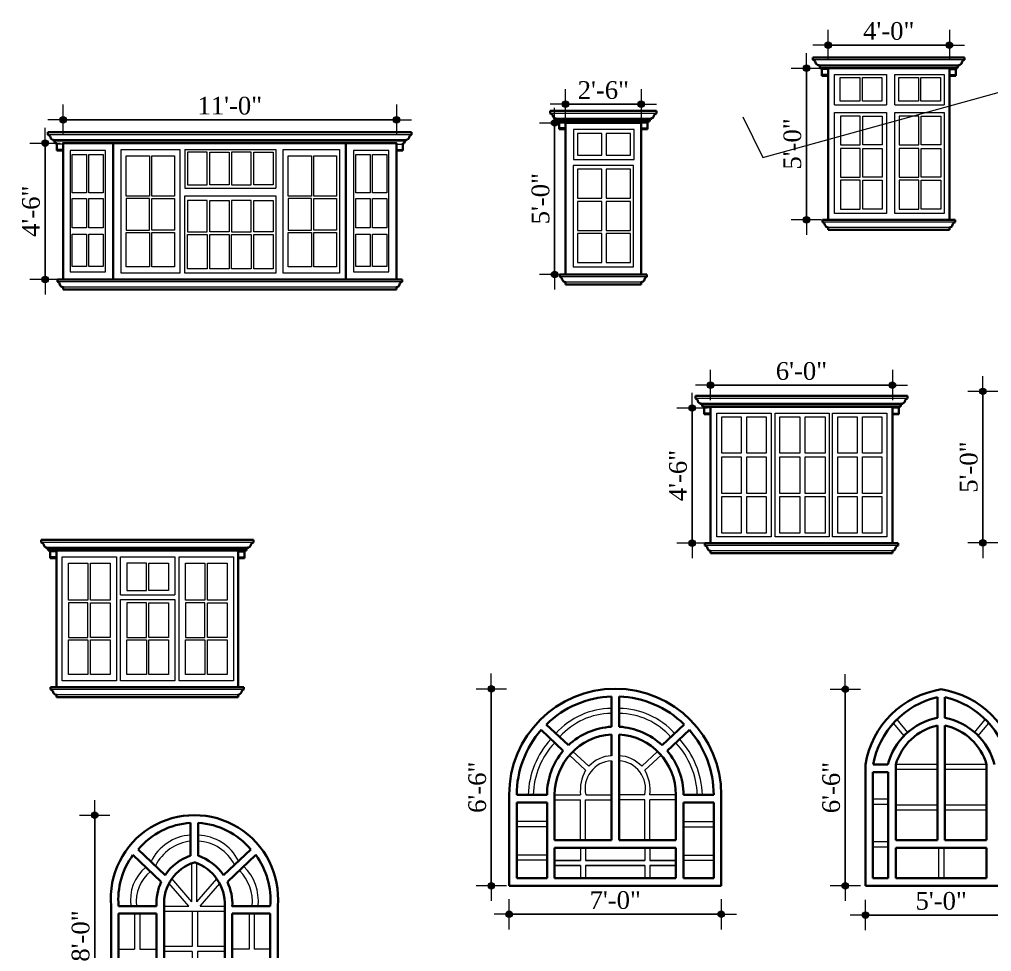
# Model space of a CAD drawing. Header units: inches. Extents: x 244 to 65245, y -2247 to 11745.
# Drawn here: x 62041.1 to 62426, y 9492.7 to 9861.7 of the extents above; entities that cross this region are included whole.
import ezdxf

# ---------------------------------------------------------------- set-up
doc = ezdxf.new("R2010")
doc.units = ezdxf.units.IN
doc.header["$MEASUREMENT"] = 0
for name, color, linetype, lineweight in [('CORNICE', 150, 'Continuous', 9), ('DIMENSION', 115, 'Continuous', 15), ('ELEVATION', 30, 'Continuous', 35), ('HACTH', 8, 'Continuous', 13), ('Location', 8, 'Continuous', 13), ('WINDOW ELEVATION', 5, 'Continuous', 18), ('WINDOW FRAME', 3, 'Continuous', 15)]:
    doc.layers.add(name, color=color, linetype=linetype, lineweight=lineweight)
doc.styles.add('7 INCH', font='times.ttf', dxfattribs={"height": 7})
doc.dimstyles.new('7 INCH', dxfattribs={"dimscale": 0, "dimtxt": 7, "dimasz": 1, "dimexe": 2, "dimexo": 9, "dimgap": 2, "dimtad": 1, "dimdec": 0, "dimzin": 3, "dimdsep": 46, "dimlunit": 4, "dimtxsty": '7 INCH', "dimblk": 'DIM', "dimcen": 3, "dimdle": 3, "dimse1": 1, "dimse2": 1, "dimclrd": 256, "dimclre": 256, "dimclrt": 7, "dimadec": 1, "dimazin": 2, "dimtfac": 1, "dimtdec": 0, "dimtix": 1, "dimtofl": 0, "dimtmove": 2, "dimatfit": 3, "dimldrblk": 'DIM', "dimfxl": 2, "dimfrac": 2, "dimtolj": 2, "dimtzin": 0, "dimarcsym": 0})

# ---------------------------------------------------------------- blocks, each defined once
blk = doc.blocks.new('DIM')
at = {"layer": 'DIMENSION'}
h = blk.add_hatch(color=256, dxfattribs=at)
h.paths.add_polyline_path([(0, 1.28), (0, 0), (1.28, 0, 0.414214)])
h.paths.add_polyline_path([(1.28, 0), (0, 0), (0, -1.28, 0.414214)])
h.paths.add_polyline_path([(0, 0), (-1.28, 0, 0.414214), (0, -1.28)])
h.paths.add_polyline_path([(0, 1.28, 0.414214), (-1.28, 0), (0, 0)])
for p, q in [((0, 6), (0, -6)), ((-6, 0), (6, 0))]:
    blk.add_line(p, q, dxfattribs=at)
blk.add_circle((0, 0), 1.28, dxfattribs=at)
blk = doc.blocks.new('*D254')
at = {"layer": 'Defpoints', "color": 0, "lineweight": -2, "ltscale": 2, "transparency": 16777216}
for p in [(62435.88, 9714.45), (62422.55, 9654.45), (62436.35, 9654.45)]:
    blk.add_point(p, dxfattribs=at)
at = {"layer": 'DIMENSION', "lineweight": -2, "ltscale": 2, "transparency": 16777216}
blk.add_line((62422.55, 9713.45), (62422.55, 9655.45), dxfattribs=at)
for p, rotation in [((62422.55, 9714.45), 90), ((62422.55, 9654.45), 270)]:
    blk.add_blockref('DIM', p, dxfattribs=dict(at, rotation=rotation))
at = {"layer": 'DIMENSION', "color": 7, "ltscale": 2, "transparency": 16777216, "insert": (62416.99, 9684.45), "char_height": 7, "attachment_point": 5, "rotation": 90, "style": '7 INCH'}
blk.add_mtext('\\A2;5\'-0"', dxfattribs=at)
blk = doc.blocks.new('*D160')
at = {"layer": 'Defpoints', "color": 0, "lineweight": -2, "ltscale": 2, "transparency": 16777216}
for p in [(62386.73, 9716.89), (62314.73, 9707.85), (62386.73, 9708.35)]:
    blk.add_point(p, dxfattribs=at)
at = {"layer": 'DIMENSION', "lineweight": -2, "ltscale": 2, "transparency": 16777216}
blk.add_line((62315.73, 9716.89), (62385.73, 9716.89), dxfattribs=at)
at = {"layer": 'DIMENSION', "lineweight": -2, "ltscale": 2, "transparency": 16777216, "rotation": 180}
blk.add_blockref('DIM', (62314.73, 9716.89), dxfattribs=at)
at = {"layer": 'DIMENSION', "lineweight": -2, "ltscale": 2, "transparency": 16777216}
blk.add_blockref('DIM', (62386.73, 9716.89), dxfattribs=at)
at = {"layer": 'DIMENSION', "color": 7, "ltscale": 2, "transparency": 16777216, "insert": (62350.73, 9722.45), "char_height": 7, "attachment_point": 5, "style": '7 INCH'}
blk.add_mtext('\\A2;6\'-0"', dxfattribs=at)
blk = doc.blocks.new('*D161')
at = {"layer": 'Defpoints', "color": 0, "lineweight": -2, "ltscale": 2, "transparency": 16777216}
for p in [(62314.73, 9707.85), (62307.43, 9654.35), (62314.73, 9654.35)]:
    blk.add_point(p, dxfattribs=at)
at = {"layer": 'DIMENSION', "lineweight": -2, "ltscale": 2, "transparency": 16777216}
blk.add_line((62307.43, 9706.85), (62307.43, 9655.35), dxfattribs=at)
for p, rotation in [((62307.43, 9707.85), 90), ((62307.43, 9654.35), 270)]:
    blk.add_blockref('DIM', p, dxfattribs=dict(at, rotation=rotation))
at = {"layer": 'DIMENSION', "color": 7, "ltscale": 2, "transparency": 16777216, "insert": (62301.87, 9681.1), "char_height": 7, "attachment_point": 5, "rotation": 90, "style": '7 INCH'}
blk.add_mtext('\\A2;4\'-6"', dxfattribs=at)
blk = doc.blocks.new('*D164')
at = {"layer": 'Defpoints', "color": 0, "lineweight": -2, "ltscale": 2, "transparency": 16777216}
for p in [(62257.28, 9820.71), (62252.99, 9760.71), (62257.28, 9760.71)]:
    blk.add_point(p, dxfattribs=at)
at = {"layer": 'DIMENSION', "lineweight": -2, "ltscale": 2, "transparency": 16777216}
blk.add_line((62252.99, 9819.71), (62252.99, 9761.71), dxfattribs=at)
for p, rotation in [((62252.99, 9820.71), 90), ((62252.99, 9760.71), 270)]:
    blk.add_blockref('DIM', p, dxfattribs=dict(at, rotation=rotation))
at = {"layer": 'DIMENSION', "color": 7, "ltscale": 2, "transparency": 16777216, "insert": (62247.43, 9790.71), "char_height": 7, "attachment_point": 5, "rotation": 90, "style": '7 INCH'}
blk.add_mtext('\\A2;5\'-0"', dxfattribs=at)
blk = doc.blocks.new('*D165')
at = {"layer": 'Defpoints', "color": 0, "lineweight": -2, "ltscale": 2, "transparency": 16777216}
for p in [(62287.28, 9828.11), (62257.28, 9820.71), (62287.28, 9820.71)]:
    blk.add_point(p, dxfattribs=at)
at = {"layer": 'DIMENSION', "lineweight": -2, "ltscale": 2, "transparency": 16777216}
blk.add_line((62258.28, 9828.11), (62286.28, 9828.11), dxfattribs=at)
at = {"layer": 'DIMENSION', "lineweight": -2, "ltscale": 2, "transparency": 16777216, "rotation": 180}
blk.add_blockref('DIM', (62257.28, 9828.11), dxfattribs=at)
at = {"layer": 'DIMENSION', "lineweight": -2, "ltscale": 2, "transparency": 16777216}
blk.add_blockref('DIM', (62287.28, 9828.11), dxfattribs=at)
at = {"layer": 'DIMENSION', "color": 7, "ltscale": 2, "transparency": 16777216, "insert": (62272.28, 9833.67), "char_height": 7, "attachment_point": 5, "style": '7 INCH'}
blk.add_mtext('\\A2;2\'-6"', dxfattribs=at)
blk = doc.blocks.new('*D166')
at = {"layer": 'Defpoints', "color": 0, "lineweight": -2, "ltscale": 2, "transparency": 16777216}
for p in [(62409.3, 9851.51), (62361.3, 9842.37), (62409.3, 9842.37)]:
    blk.add_point(p, dxfattribs=at)
at = {"layer": 'DIMENSION', "lineweight": -2, "ltscale": 2, "transparency": 16777216}
blk.add_line((62362.3, 9851.51), (62408.3, 9851.51), dxfattribs=at)
at = {"layer": 'DIMENSION', "lineweight": -2, "ltscale": 2, "transparency": 16777216, "rotation": 180}
blk.add_blockref('DIM', (62361.3, 9851.51), dxfattribs=at)
at = {"layer": 'DIMENSION', "lineweight": -2, "ltscale": 2, "transparency": 16777216}
blk.add_blockref('DIM', (62409.3, 9851.51), dxfattribs=at)
at = {"layer": 'DIMENSION', "color": 7, "ltscale": 2, "transparency": 16777216, "insert": (62385.3, 9857.07), "char_height": 7, "attachment_point": 5, "style": '7 INCH'}
blk.add_mtext('\\A2;4\'-0"', dxfattribs=at)
blk = doc.blocks.new('*D167')
at = {"layer": 'Defpoints', "color": 0, "lineweight": -2, "ltscale": 2, "transparency": 16777216}
for p in [(62361.3, 9842.37), (62352.71, 9782.37), (62361.3, 9782.37)]:
    blk.add_point(p, dxfattribs=at)
at = {"layer": 'DIMENSION', "lineweight": -2, "ltscale": 2, "transparency": 16777216}
blk.add_line((62352.71, 9841.37), (62352.71, 9783.37), dxfattribs=at)
for p, rotation in [((62352.71, 9842.37), 90), ((62352.71, 9782.37), 270)]:
    blk.add_blockref('DIM', p, dxfattribs=dict(at, rotation=rotation))
at = {"layer": 'DIMENSION', "color": 7, "ltscale": 2, "transparency": 16777216, "insert": (62347.15, 9812.37), "char_height": 7, "attachment_point": 5, "rotation": 90, "style": '7 INCH'}
blk.add_mtext('\\A2;5\'-0"', dxfattribs=at)
blk = doc.blocks.new('*D234')
at = {"layer": 'Defpoints', "color": 0, "lineweight": -2, "ltscale": 2, "transparency": 16777216}
for p in [(62276.99, 9596.7), (62227.92, 9518.7), (62276.99, 9518.7)]:
    blk.add_point(p, dxfattribs=at)
at = {"layer": 'DIMENSION', "lineweight": -2, "ltscale": 2, "transparency": 16777216}
blk.add_line((62227.92, 9595.7), (62227.92, 9519.7), dxfattribs=at)
for p, rotation in [((62227.92, 9596.7), 90), ((62227.92, 9518.7), 270)]:
    blk.add_blockref('DIM', p, dxfattribs=dict(at, rotation=rotation))
at = {"layer": 'DIMENSION', "color": 7, "ltscale": 2, "transparency": 16777216, "insert": (62222.36, 9557.7), "char_height": 7, "attachment_point": 5, "rotation": 90, "style": '7 INCH'}
blk.add_mtext('\\A2;6\'-6"', dxfattribs=at)
blk = doc.blocks.new('*D235')
at = {"layer": 'Defpoints', "color": 0, "lineweight": -2, "ltscale": 2, "transparency": 16777216}
for p in [(62234.99, 9518.7), (62318.99, 9518.7), (62318.99, 9507.43)]:
    blk.add_point(p, dxfattribs=at)
at = {"layer": 'DIMENSION', "lineweight": -2, "ltscale": 2, "transparency": 16777216}
blk.add_line((62235.99, 9507.43), (62317.99, 9507.43), dxfattribs=at)
at = {"layer": 'DIMENSION', "lineweight": -2, "ltscale": 2, "transparency": 16777216, "rotation": 180}
blk.add_blockref('DIM', (62234.99, 9507.43), dxfattribs=at)
at = {"layer": 'DIMENSION', "lineweight": -2, "ltscale": 2, "transparency": 16777216}
blk.add_blockref('DIM', (62318.99, 9507.43), dxfattribs=at)
at = {"layer": 'DIMENSION', "color": 7, "ltscale": 2, "transparency": 16777216, "insert": (62276.99, 9513), "char_height": 7, "attachment_point": 5, "style": '7 INCH'}
blk.add_mtext('\\A2;7\'-0"', dxfattribs=at)
blk = doc.blocks.new('*D236')
at = {"layer": 'Defpoints', "color": 0, "lineweight": -2, "ltscale": 2, "transparency": 16777216}
for p in [(62376.06, 9518.7), (62436.06, 9518.7), (62436.06, 9507.12)]:
    blk.add_point(p, dxfattribs=at)
at = {"layer": 'DIMENSION', "lineweight": -2, "ltscale": 2, "transparency": 16777216}
blk.add_line((62377.06, 9507.12), (62435.06, 9507.12), dxfattribs=at)
at = {"layer": 'DIMENSION', "lineweight": -2, "ltscale": 2, "transparency": 16777216, "rotation": 180}
blk.add_blockref('DIM', (62376.06, 9507.12), dxfattribs=at)
at = {"layer": 'DIMENSION', "lineweight": -2, "ltscale": 2, "transparency": 16777216}
blk.add_blockref('DIM', (62436.06, 9507.12), dxfattribs=at)
at = {"layer": 'DIMENSION', "color": 7, "ltscale": 2, "transparency": 16777216, "insert": (62406.06, 9512.68), "char_height": 7, "attachment_point": 5, "style": '7 INCH'}
blk.add_mtext('\\A2;5\'-0"', dxfattribs=at)
blk = doc.blocks.new('*D237')
at = {"layer": 'Defpoints', "color": 0, "lineweight": -2, "ltscale": 2, "transparency": 16777216}
for p in [(62368.09, 9596.49), (62406.06, 9596.49), (62376.06, 9518.7)]:
    blk.add_point(p, dxfattribs=at)
at = {"layer": 'DIMENSION', "lineweight": -2, "ltscale": 2, "transparency": 16777216}
blk.add_line((62368.09, 9519.7), (62368.09, 9595.49), dxfattribs=at)
for p, rotation in [((62368.09, 9596.49), 90), ((62368.09, 9518.7), 270)]:
    blk.add_blockref('DIM', p, dxfattribs=dict(at, rotation=rotation))
at = {"layer": 'DIMENSION', "color": 7, "ltscale": 2, "transparency": 16777216, "insert": (62362.52, 9557.59), "char_height": 7, "attachment_point": 5, "rotation": 90, "style": '7 INCH'}
blk.add_mtext('\\A2;6\'-6"', dxfattribs=at)
blk = doc.blocks.new('*D149')
at = {"layer": 'Defpoints', "color": 0, "lineweight": -2, "ltscale": 2, "transparency": 16777216}
for p in [(62058.35, 9812.73), (62051.22, 9758.73), (62058.35, 9758.73)]:
    blk.add_point(p, dxfattribs=at)
at = {"layer": 'DIMENSION', "lineweight": -2, "ltscale": 2, "transparency": 16777216}
blk.add_line((62051.22, 9811.73), (62051.22, 9759.73), dxfattribs=at)
for p, rotation in [((62051.22, 9812.73), 90), ((62051.22, 9758.73), 270)]:
    blk.add_blockref('DIM', p, dxfattribs=dict(at, rotation=rotation))
at = {"layer": 'DIMENSION', "color": 7, "ltscale": 2, "transparency": 16777216, "insert": (62045.65, 9785.73), "char_height": 7, "attachment_point": 5, "rotation": 90, "style": '7 INCH'}
blk.add_mtext('\\A2;4\'-6"', dxfattribs=at)
blk = doc.blocks.new('*D150')
at = {"layer": 'Defpoints', "color": 0, "lineweight": -2, "ltscale": 2, "transparency": 16777216}
for p in [(62190.35, 9821.94), (62058.35, 9812.73), (62190.35, 9812.73)]:
    blk.add_point(p, dxfattribs=at)
at = {"layer": 'DIMENSION', "lineweight": -2, "ltscale": 2, "transparency": 16777216}
blk.add_line((62059.35, 9821.94), (62189.35, 9821.94), dxfattribs=at)
at = {"layer": 'DIMENSION', "lineweight": -2, "ltscale": 2, "transparency": 16777216, "rotation": 180}
blk.add_blockref('DIM', (62058.35, 9821.94), dxfattribs=at)
at = {"layer": 'DIMENSION', "lineweight": -2, "ltscale": 2, "transparency": 16777216}
blk.add_blockref('DIM', (62190.35, 9821.94), dxfattribs=at)
at = {"layer": 'DIMENSION', "color": 7, "ltscale": 2, "transparency": 16777216, "insert": (62124.35, 9827.5), "char_height": 7, "attachment_point": 5, "style": '7 INCH'}
blk.add_mtext('\\A2;11\'-0"', dxfattribs=at)
blk = doc.blocks.new('*D174')
at = {"layer": 'Defpoints', "color": 0, "lineweight": -2, "ltscale": 2, "transparency": 16777216}
for p in [(62109.69, 9546.66), (62070.86, 9450.99), (62109.69, 9450.99)]:
    blk.add_point(p, dxfattribs=at)
at = {"layer": 'DIMENSION', "lineweight": -2, "ltscale": 2, "transparency": 16777216}
blk.add_line((62070.86, 9545.66), (62070.86, 9451.99), dxfattribs=at)
for p, rotation in [((62070.86, 9546.66), 90), ((62070.86, 9450.99), 270)]:
    blk.add_blockref('DIM', p, dxfattribs=dict(at, rotation=rotation))
at = {"layer": 'DIMENSION', "color": 7, "ltscale": 2, "transparency": 16777216, "insert": (62065.3, 9498.82), "char_height": 7, "attachment_point": 5, "rotation": 90, "style": '7 INCH'}
blk.add_mtext('\\A2;8\'-0"', dxfattribs=at)

msp = doc.modelspace()

# ---------------------------------------------------------------- linework, layer by layer
at = {"layer": 'CORNICE'}
for p, q in [((62415.3, 9845.64), (62355.3, 9845.64)), ((62413.04, 9843.61), (62357.56, 9843.61)), ((62412.54, 9843.12), (62358.06, 9843.12)), ((62361.3, 9841.87), (62358.8, 9841.87)), ((62361.3, 9839.87), (62358.8, 9839.87)), ((62409.3, 9841.87), (62411.8, 9841.87)), ((62409.3, 9839.87), (62411.8, 9839.87)), ((62293.28, 9824.48), (62251.28, 9824.48)), ((62291.02, 9822.45), (62253.53, 9822.45)), ((62291.02, 9821.96), (62254.03, 9821.96)), ((62257.28, 9820.71), (62254.78, 9820.71)), ((62287.28, 9820.71), (62289.78, 9820.71)), ((62257.28, 9818.71), (62254.78, 9818.71)), ((62287.28, 9818.71), (62289.78, 9818.71)), ((62196.35, 9816), (62052.35, 9816)), ((62194.09, 9813.98), (62054.61, 9813.98)), ((62193.59, 9813.48), (62055.11, 9813.48)), ((62058.35, 9812.23), (62055.85, 9812.23)), ((62058.35, 9810.23), (62055.85, 9810.23)), ((62190.35, 9812.23), (62192.85, 9812.23)), ((62190.35, 9810.23), (62192.85, 9810.23)), ((62411.56, 9781.37), (62359.04, 9781.37)), ((62409.3, 9779.34), (62361.3, 9779.34)), ((62289.53, 9759.71), (62255.02, 9759.71)), ((62192.61, 9757.73), (62056.09, 9757.73)), ((62190.35, 9755.71), (62058.35, 9755.71)), ((62287.28, 9757.68), (62257.28, 9757.68)), ((62392.73, 9711.62), (62308.73, 9711.62)), ((62390.47, 9709.59), (62310.99, 9709.59)), ((62389.97, 9709.1), (62311.49, 9709.1)), ((62314.73, 9707.85), (62312.23, 9707.85)), ((62314.73, 9705.85), (62312.23, 9705.85)), ((62386.73, 9707.85), (62389.23, 9707.85)), ((62386.73, 9705.85), (62389.23, 9705.85)), ((62388.99, 9653.35), (62312.47, 9653.35)), ((62386.73, 9651.32), (62314.73, 9651.32))]:
    msp.add_line(p, q, dxfattribs=at)
at = {"layer": 'DIMENSION', "ltscale": 2}
for p, q in [((62335.49, 9807.06), (62440.49, 9836.06)), ((62327.49, 9823.06), (62335.49, 9807.06))]:
    msp.add_line(p, q, dxfattribs=at)
at = {"layer": 'DIMENSION'}
for p, q in [((62104.58, 9810.23), (62104.58, 9761.23)), ((62106.62, 9810.23), (62106.62, 9794.87)), ((62142.62, 9810.23), (62142.62, 9794.87)), ((62106.62, 9794.87), (62142.62, 9794.87)), ((62106.62, 9791.87), (62142.62, 9791.87)), ((62142.62, 9791.87), (62142.62, 9761.23)), ((62081.06, 9633.89), (62102.56, 9633.89)), ((62081.06, 9632.04), (62102.56, 9632.04))]:
    msp.add_line(p, q, dxfattribs=at)
at = {"layer": 'DIMENSION', "ltscale": 2}
for points in [[(62260.48, 9818.12), (62260.48, 9806.23), (62284.48, 9806.23), (62284.48, 9818.12), (62260.48, 9818.12), (62260.48, 9818.07)], [(62260.28, 9803.81), (62260.28, 9763.71), (62284.28, 9763.71), (62284.28, 9803.81), (62260.28, 9803.81), (62260.28, 9803.76)]]:
    msp.add_lwpolyline(points, dxfattribs=at)
for points in [[(62061.14, 9761.73), (62075.14, 9761.73), (62075.14, 9809.73), (62061.14, 9809.73), (62061.14, 9761.73)], [(62173.35, 9761.73), (62187.35, 9761.73), (62187.35, 9809.73), (62173.35, 9809.73)]]:
    msp.add_lwpolyline(points, close=True, dxfattribs=at)
at = {"layer": 'ELEVATION', "linetype": 'Continuous'}
for p, q in [((62415.3, 9846.64), (62355.3, 9846.64)), ((62355.3, 9845.64), (62355.3, 9846.64)), ((62355.3, 9845.64), (62355.3, 9846.64)), ((62357.56, 9843.61), (62357.56, 9843.12)), ((62358.06, 9843.12), (62357.56, 9843.12)), ((62358.06, 9843.12), (62358.06, 9842.37)), ((62412.54, 9843.12), (62413.04, 9843.12)), ((62412.54, 9843.12), (62412.54, 9842.37)), ((62413.04, 9843.61), (62413.04, 9843.12)), ((62415.3, 9845.64), (62415.3, 9846.64)), ((62415.3, 9845.64), (62415.3, 9846.64)), ((62358.8, 9842.37), (62358.06, 9842.37)), ((62358.8, 9842.37), (62358.8, 9839.37)), ((62358.8, 9842.37), (62411.8, 9842.37)), ((62361.3, 9839.37), (62358.8, 9839.37)), ((62361.3, 9842.37), (62409.3, 9842.37)), ((62409.3, 9839.37), (62411.8, 9839.37)), ((62411.8, 9842.37), (62412.54, 9842.37)), ((62411.8, 9842.37), (62411.8, 9839.37)), ((62293.28, 9825.48), (62251.28, 9825.48)), ((62251.28, 9824.48), (62251.28, 9825.48)), ((62251.28, 9824.48), (62251.28, 9825.48)), ((62293.28, 9824.48), (62293.28, 9825.48)), ((62293.28, 9824.48), (62293.28, 9825.48)), ((62253.53, 9822.45), (62253.53, 9821.96)), ((62254.03, 9821.96), (62253.53, 9821.96)), ((62254.03, 9821.96), (62254.03, 9821.21)), ((62254.78, 9821.21), (62254.03, 9821.21)), ((62254.78, 9821.21), (62290.52, 9821.21)), ((62254.78, 9821.21), (62254.78, 9818.21)), ((62289.78, 9821.21), (62289.78, 9818.21)), ((62289.78, 9821.21), (62290.52, 9821.21)), ((62290.52, 9821.96), (62290.52, 9821.21)), ((62290.52, 9821.96), (62291.02, 9821.96)), ((62291.02, 9822.45), (62291.02, 9821.96)), ((62196.35, 9817), (62052.35, 9817)), ((62052.35, 9816), (62052.35, 9817)), ((62052.35, 9816), (62052.35, 9817)), ((62196.35, 9816), (62196.35, 9817)), ((62196.35, 9816), (62196.35, 9817)), ((62257.28, 9818.21), (62254.78, 9818.21)), ((62287.28, 9818.21), (62289.78, 9818.21)), ((62054.61, 9813.98), (62054.61, 9813.48)), ((62055.11, 9813.48), (62054.61, 9813.48)), ((62055.11, 9813.48), (62055.11, 9812.73)), ((62055.85, 9812.73), (62055.11, 9812.73)), ((62055.85, 9812.73), (62055.85, 9809.73)), ((62075.85, 9812.73), (62172.85, 9812.73)), ((62192.85, 9812.73), (62193.59, 9812.73)), ((62192.85, 9812.73), (62192.85, 9809.73)), ((62193.59, 9813.48), (62194.09, 9813.48)), ((62193.59, 9813.48), (62193.59, 9812.73)), ((62194.09, 9813.98), (62194.09, 9813.48)), ((62058.35, 9809.73), (62055.85, 9809.73)), ((62190.35, 9809.73), (62192.85, 9809.73)), ((62359.04, 9781.37), (62359.04, 9782.37)), ((62411.56, 9782.37), (62359.04, 9782.37)), ((62409.3, 9782.37), (62361.3, 9782.37)), ((62411.56, 9781.37), (62411.56, 9782.37)), ((62361.3, 9779.34), (62361.3, 9778.37)), ((62409.3, 9778.37), (62361.3, 9778.37)), ((62409.3, 9779.34), (62409.3, 9778.37)), ((62056.09, 9757.73), (62056.09, 9758.73)), ((62172.61, 9758.73), (62078.14, 9758.73)), ((62192.61, 9757.73), (62192.61, 9758.73)), ((62255, 9759.71), (62255, 9760.71)), ((62289.53, 9760.71), (62257.28, 9760.71)), ((62289.55, 9759.71), (62289.55, 9760.71)), ((62058.35, 9755.71), (62058.35, 9754.73)), ((62190.35, 9754.73), (62058.35, 9754.73)), ((62190.35, 9755.71), (62190.35, 9754.73)), ((62257.28, 9757.68), (62257.28, 9756.71)), ((62287.28, 9756.71), (62257.28, 9756.71)), ((62287.28, 9757.68), (62287.28, 9756.71)), ((62392.73, 9712.62), (62308.73, 9712.62)), ((62308.73, 9711.62), (62308.73, 9712.62)), ((62308.73, 9711.62), (62308.73, 9712.62)), ((62392.73, 9711.62), (62392.73, 9712.62)), ((62392.73, 9711.62), (62392.73, 9712.62)), ((62310.99, 9709.59), (62310.99, 9709.1)), ((62311.49, 9709.1), (62310.99, 9709.1)), ((62311.49, 9709.1), (62311.49, 9708.35)), ((62389.97, 9709.1), (62390.47, 9709.1)), ((62389.97, 9709.1), (62389.97, 9708.35)), ((62390.47, 9709.59), (62390.47, 9709.1)), ((62312.23, 9708.35), (62311.49, 9708.35)), ((62312.23, 9708.35), (62312.23, 9705.35)), ((62312.23, 9708.35), (62389.23, 9708.35)), ((62314.73, 9705.35), (62312.23, 9705.35)), ((62386.73, 9705.35), (62389.23, 9705.35)), ((62389.23, 9708.35), (62389.97, 9708.35)), ((62389.23, 9708.35), (62389.23, 9705.35)), ((62133.68, 9655.64), (62049.68, 9655.64)), ((62049.68, 9654.64), (62049.68, 9655.64)), ((62049.68, 9654.64), (62049.68, 9655.64)), ((62133.68, 9654.64), (62133.68, 9655.64)), ((62133.68, 9654.64), (62133.68, 9655.64)), ((62051.94, 9652.61), (62051.94, 9652.12)), ((62052.44, 9652.12), (62051.94, 9652.12)), ((62052.44, 9652.12), (62052.44, 9651.37)), ((62053.18, 9651.37), (62052.44, 9651.37)), ((62053.18, 9651.37), (62053.18, 9648.37)), ((62053.18, 9651.37), (62130.18, 9651.37)), ((62130.18, 9651.37), (62130.92, 9651.37)), ((62130.18, 9651.37), (62130.18, 9648.37)), ((62130.92, 9652.12), (62131.42, 9652.12)), ((62130.92, 9652.12), (62130.92, 9651.37)), ((62131.42, 9652.61), (62131.42, 9652.12)), ((62312.47, 9653.35), (62312.47, 9654.35)), ((62388.99, 9654.35), (62312.47, 9654.35)), ((62314.73, 9651.32), (62314.73, 9650.35)), ((62386.73, 9651.32), (62386.73, 9650.35)), ((62388.99, 9653.35), (62388.99, 9654.35)), ((62055.68, 9648.37), (62053.18, 9648.37)), ((62127.68, 9648.37), (62130.18, 9648.37)), ((62386.73, 9650.35), (62314.73, 9650.35)), ((62053.42, 9596.37), (62053.42, 9597.37)), ((62129.94, 9597.37), (62053.42, 9597.37)), ((62129.94, 9596.37), (62129.94, 9597.37)), ((62055.68, 9594.34), (62055.68, 9593.37)), ((62127.68, 9593.37), (62055.68, 9593.37)), ((62127.68, 9594.34), (62127.68, 9593.37))]:
    msp.add_line(p, q, dxfattribs=at)
at = {"layer": 'ELEVATION', "ltscale": 2}
for p, q in [((62056.09, 9758.73), (62058.35, 9758.73)), ((62192.61, 9758.73), (62190.35, 9758.73)), ((62287.28, 9760.71), (62255, 9760.71)), ((62275.49, 9581.66), (62275.49, 9593.7)), ((62278.49, 9581.66), (62278.49, 9593.7)), ((62404.56, 9585.24), (62404.56, 9593.34)), ((62407.56, 9585.24), (62407.56, 9593.34)), ((62258.44, 9574.32), (62249.69, 9582.59)), ((62295.55, 9574.32), (62304.3, 9582.59)), ((62404.56, 9536.7), (62404.56, 9582.17)), ((62407.56, 9536.7), (62407.56, 9582.17)), ((62256.38, 9572.14), (62247.63, 9580.41)), ((62275.49, 9570.2), (62275.49, 9578.65)), ((62278.49, 9536.7), (62278.49, 9578.65)), ((62297.61, 9572.14), (62306.36, 9580.41)), ((62275.49, 9536.7), (62275.49, 9568.19)), ((62376.06, 9566.7), (62376.06, 9518.7)), ((62384.95, 9566.7), (62379.11, 9566.7)), ((62388.06, 9566.7), (62388.06, 9536.7)), ((62424.06, 9536.7), (62424.06, 9566.7)), ((62385.06, 9563.7), (62379.06, 9563.7)), ((62379.06, 9563.7), (62379.06, 9521.7)), ((62385.06, 9563.7), (62385.06, 9521.7)), ((62234.99, 9554.7), (62234.99, 9518.7)), ((62249.99, 9554.7), (62237.99, 9554.7)), ((62252.99, 9554.7), (62252.99, 9536.7)), ((62300.99, 9536.7), (62300.99, 9554.7)), ((62315.99, 9554.7), (62303.99, 9554.7)), ((62318.99, 9518.7), (62318.99, 9554.7)), ((62249.99, 9551.7), (62237.99, 9551.7)), ((62237.99, 9551.7), (62237.99, 9521.7)), ((62249.99, 9551.7), (62249.99, 9521.7)), ((62303.99, 9521.7), (62303.99, 9551.7)), ((62315.99, 9551.7), (62303.99, 9551.7)), ((62315.99, 9521.7), (62315.99, 9551.7)), ((62108.85, 9530.5), (62108.85, 9543.67)), ((62111.85, 9530.5), (62111.85, 9543.67)), ((62252.99, 9536.7), (62275.49, 9536.7)), ((62278.49, 9536.7), (62300.99, 9536.7)), ((62388.06, 9536.7), (62404.56, 9536.7)), ((62407.56, 9536.7), (62424.06, 9536.7)), ((62098.77, 9522.97), (62088.07, 9533.1)), ((62121.85, 9522.91), (62132.63, 9533.1)), ((62252.99, 9533.7), (62300.99, 9533.7)), ((62252.99, 9533.7), (62252.99, 9521.7)), ((62300.99, 9521.7), (62300.99, 9533.7)), ((62388.06, 9533.7), (62424.06, 9533.7)), ((62388.06, 9533.7), (62388.06, 9521.7)), ((62424.06, 9521.7), (62424.06, 9533.7)), ((62097.24, 9520.3), (62086.02, 9530.9)), ((62123.39, 9520.23), (62134.67, 9530.9)), ((62237.99, 9521.7), (62249.99, 9521.7)), ((62252.99, 9521.7), (62300.99, 9521.7)), ((62303.99, 9521.7), (62315.99, 9521.7)), ((62379.06, 9521.7), (62385.06, 9521.7)), ((62388.06, 9521.7), (62424.06, 9521.7)), ((62234.99, 9518.7), (62318.99, 9518.7)), ((62376.06, 9518.7), (62436.06, 9518.7)), ((62077.35, 9510.67), (62077.35, 9450.99)), ((62095.35, 9510.67), (62080.35, 9510.67)), ((62098.35, 9510.67), (62098.35, 9492.67)), ((62098.35, 9510.67), (62098.35, 9450.99)), ((62122.35, 9450.99), (62122.35, 9510.67)), ((62122.35, 9492.67), (62122.35, 9510.67)), ((62125.35, 9510.6), (62125.35, 9510.67)), ((62140.35, 9510.67), (62125.35, 9510.67)), ((62143.35, 9450.99), (62143.35, 9510.67)), ((62095.35, 9507.67), (62080.35, 9507.67)), ((62080.35, 9507.67), (62080.35, 9453.99)), ((62095.35, 9507.67), (62095.35, 9453.99)), ((62125.35, 9453.99), (62125.35, 9507.67)), ((62140.35, 9507.67), (62125.35, 9507.67)), ((62140.35, 9453.99), (62140.35, 9507.67))]:
    msp.add_line(p, q, dxfattribs=at)
at = {"layer": 'ELEVATION', "linetype": 'Continuous'}
for points in [[(62361.3, 9842.37), (62409.3, 9842.37), (62409.3, 9782.37), (62361.3, 9782.37)], [(62078.14, 9812.73), (62170.35, 9812.73), (62170.35, 9758.73), (62078.14, 9758.73)], [(62314.73, 9708.35), (62386.73, 9708.35), (62386.73, 9654.35), (62314.73, 9654.35)], [(62055.68, 9651.37), (62127.68, 9651.37), (62127.68, 9597.37), (62055.68, 9597.37)]]:
    msp.add_lwpolyline(points, close=True, dxfattribs=at)
at = {"layer": 'ELEVATION', "ltscale": 2}
for points in [[(62257.28, 9820.71), (62257.28, 9760.71), (62287.28, 9760.71), (62287.28, 9820.71), (62257.28, 9820.71)], [(62170.35, 9758.73), (62190.35, 9758.73), (62190.35, 9812.73), (62170.35, 9812.73)]]:
    msp.add_lwpolyline(points, close=True, dxfattribs=at)
msp.add_lwpolyline([(62058.35, 9758.73), (62078.14, 9758.73), (62078.14, 9812.73), (62058.35, 9812.73), (62058.35, 9758.73)], dxfattribs=at)
at = {"layer": 'ELEVATION', "linetype": 'Continuous'}
for centre, start, end in [((62355.04, 9844.38), 11.637, 78.363), ((62357.56, 9844.9), 191.637, 270), ((62413.04, 9844.9), 270, 348.363), ((62415.56, 9844.38), 101.637, 168.363), ((62251.02, 9823.22), 11.637, 78.363), ((62293.53, 9823.22), 101.637, 168.363), ((62253.53, 9823.74), 191.637, 270), ((62291.02, 9823.74), 270, 348.363), ((62052.09, 9814.74), 11.637, 78.363), ((62054.61, 9815.26), 191.637, 270), ((62194.09, 9815.26), 270, 348.363), ((62196.61, 9814.74), 101.637, 168.363), ((62358.78, 9780.11), 11.637, 78.363), ((62361.3, 9780.63), 191.637, 270), ((62409.3, 9780.63), 270, 348.363), ((62411.81, 9780.11), 101.637, 168.363), ((62254.76, 9758.45), 11.637, 78.363), ((62257.28, 9758.97), 191.637, 270), ((62287.28, 9758.97), 270, 348.363), ((62289.79, 9758.45), 101.637, 168.363), ((62055.83, 9756.47), 11.637, 78.363), ((62058.35, 9756.99), 191.637, 270), ((62190.35, 9756.99), 270, 348.363), ((62192.87, 9756.47), 101.637, 168.363), ((62308.47, 9710.36), 11.637, 78.363), ((62310.99, 9710.88), 191.637, 270), ((62390.47, 9710.88), 270, 348.363), ((62392.99, 9710.36), 101.637, 168.363), ((62049.42, 9653.38), 11.637, 78.363), ((62133.94, 9653.38), 101.637, 168.363), ((62051.94, 9653.9), 191.637, 270), ((62131.42, 9653.9), 270, 348.363), ((62312.21, 9652.09), 11.637, 78.363), ((62314.73, 9652.61), 191.637, 270), ((62386.73, 9652.61), 270, 348.363), ((62389.25, 9652.09), 101.637, 168.363), ((62053.16, 9595.11), 11.637, 78.363), ((62055.68, 9595.63), 191.637, 270), ((62127.68, 9595.63), 270, 348.363), ((62130.2, 9595.11), 101.637, 168.363)]:
    msp.add_arc(centre, 1.29, start, end, dxfattribs=at)
at = {"layer": 'ELEVATION', "ltscale": 2}
for centre, radius, start, end in [((62276.99, 9554.7), 42, 0, 180), ((62276.99, 9554.7), 39, 92.2042, 134.3881), ((62276.99, 9554.7), 39, 45.6119, 87.7958), ((62411.59, 9560.92), 35.99, 98.8335, 170.7564), ((62412.11, 9560.65), 33.56, 103.0068, 169.6089), ((62400.53, 9560.92), 35.99, 9.2436, 81.1665), ((62400.01, 9560.65), 33.56, 10.3911, 76.9932), ((62409.52, 9560.34), 25.39, 101.2754, 165.4934), ((62402.6, 9560.34), 25.39, 14.5066, 78.7246), ((62276.99, 9554.7), 27, 93.1847, 133.4076), ((62276.99, 9554.7), 27, 46.5924, 86.8153), ((62409.52, 9560.34), 22.39, 102.8106, 163.4973), ((62402.6, 9560.34), 22.39, 16.5027, 77.1894), ((62276.99, 9554.7), 39, 138.7966, 180), ((62276.99, 9554.7), 24, 93.5833, 180), ((62276.99, 9554.7), 24, 0, 86.4167), ((62276.99, 9554.7), 39, 0, 41.2034), ((62276.99, 9554.7), 27, 139.7771, 180), ((62276.99, 9554.7), 27, 0, 40.2229), ((62110.35, 9513.54), 33.12, 355.0209, 184.9791), ((62110.74, 9514.16), 29.54, 93.6653, 140.1181), ((62109.96, 9514.16), 29.54, 39.8819, 86.3347), ((62109.56, 9513.39), 29.34, 143.3433, 185.3123), ((62115.3, 9511.74), 16.98, 106.9417, 183.6146), ((62115.3, 9511.74), 19.98, 108.8273, 145.7892), ((62105.02, 9511.48), 17.35, 357.3266, 72.1171), ((62105.02, 9511.48), 20.35, 34.1783, 70.3958), ((62110.59, 9513.23), 29.87, 355.076, 36.2683), ((62115.3, 9511.74), 19.98, 154.6491, 183.0714), ((62105.02, 9511.48), 20.35, 357.3266, 25.4783)]:
    msp.add_arc(centre, radius, start, end, dxfattribs=at)
at = {"layer": 'HACTH', "ltscale": 2}
for p, q in [((62391.37, 9578.09), (62387.16, 9583.09)), ((62392.85, 9579.43), (62388.61, 9584.47)), ((62419.27, 9579.43), (62423.51, 9584.47)), ((62420.75, 9578.09), (62424.96, 9583.09)), ((62265.25, 9564.42), (62258.86, 9570.46)), ((62266.49, 9566), (62260.24, 9571.91)), ((62287.5, 9566), (62293.75, 9571.91)), ((62288.74, 9564.42), (62295.13, 9570.46)), ((62404.56, 9566.7), (62388.06, 9566.7)), ((62424.06, 9566.7), (62407.56, 9566.7)), ((62404.56, 9564.7), (62388.06, 9564.7)), ((62424.06, 9564.7), (62407.56, 9564.7)), ((62252.99, 9554.7), (62263.24, 9554.7)), ((62265.29, 9554.7), (62275.49, 9554.7)), ((62288.7, 9554.7), (62278.49, 9554.7)), ((62300.99, 9554.7), (62290.74, 9554.7)), ((62252.99, 9552.7), (62263.24, 9552.7)), ((62263.24, 9536.7), (62263.24, 9552.7)), ((62265.24, 9536.7), (62265.24, 9552.7)), ((62265.24, 9552.7), (62275.49, 9552.7)), ((62288.74, 9552.7), (62278.49, 9552.7)), ((62288.74, 9536.7), (62288.74, 9552.7)), ((62290.74, 9536.7), (62290.74, 9552.7)), ((62300.99, 9552.7), (62290.74, 9552.7)), ((62385.06, 9552.93), (62379.06, 9552.93)), ((62385.06, 9550.93), (62379.06, 9550.93)), ((62404.56, 9550.65), (62388.06, 9550.65)), ((62424.06, 9550.65), (62407.56, 9550.65)), ((62404.56, 9548.65), (62388.06, 9548.65)), ((62424.06, 9548.65), (62407.56, 9548.65)), ((62249.99, 9544.1), (62237.99, 9544.1)), ((62303.99, 9544.1), (62315.99, 9544.1)), ((62249.99, 9542.1), (62237.99, 9542.1)), ((62303.99, 9542.1), (62315.99, 9542.1)), ((62385.06, 9536.04), (62379.06, 9536.04)), ((62263.24, 9533.7), (62263.24, 9528.7)), ((62263.24, 9533.7), (62263.24, 9528.7)), ((62265.24, 9533.7), (62265.24, 9528.7)), ((62265.24, 9533.7), (62265.24, 9528.7)), ((62288.74, 9533.7), (62288.74, 9528.7)), ((62288.74, 9533.7), (62288.74, 9528.7)), ((62290.74, 9533.7), (62290.74, 9528.7)), ((62290.74, 9533.7), (62290.74, 9528.7)), ((62385.06, 9534.04), (62379.06, 9534.04)), ((62405.06, 9533.7), (62405.06, 9521.7)), ((62407.06, 9533.7), (62407.06, 9521.7)), ((62109.35, 9512.41), (62109.35, 9527.65)), ((62111.35, 9512.41), (62111.35, 9527.63)), ((62249.99, 9530.86), (62237.99, 9530.86)), ((62249.99, 9528.86), (62237.99, 9528.86)), ((62252.99, 9528.7), (62263.24, 9528.7)), ((62263.24, 9528.7), (62252.99, 9528.7)), ((62265.24, 9528.7), (62288.74, 9528.7)), ((62288.74, 9528.7), (62265.24, 9528.7)), ((62290.74, 9528.7), (62300.99, 9528.7)), ((62300.99, 9528.7), (62290.74, 9528.7)), ((62303.99, 9530.86), (62315.99, 9530.86)), ((62303.99, 9528.86), (62315.99, 9528.86)), ((62252.99, 9526.7), (62263.24, 9526.7)), ((62263.24, 9526.7), (62252.99, 9526.7)), ((62263.24, 9526.7), (62263.24, 9521.7)), ((62263.24, 9526.7), (62263.24, 9521.7)), ((62265.24, 9526.7), (62288.74, 9526.7)), ((62265.24, 9526.7), (62265.24, 9521.7)), ((62288.74, 9526.7), (62265.24, 9526.7)), ((62265.24, 9526.7), (62265.24, 9521.7)), ((62288.74, 9526.7), (62288.74, 9521.7)), ((62288.74, 9526.7), (62288.74, 9521.7)), ((62290.74, 9526.7), (62300.99, 9526.7)), ((62290.74, 9526.7), (62290.74, 9521.7)), ((62300.99, 9526.7), (62290.74, 9526.7)), ((62290.74, 9526.7), (62290.74, 9521.7)), ((62109.35, 9512.41), (62101.42, 9521.53)), ((62111.35, 9512.41), (62119.21, 9521.45)), ((62108.13, 9510.67), (62100.28, 9519.68)), ((62112.57, 9510.67), (62120.35, 9519.6)), ((62098.35, 9510.67), (62108.13, 9510.67)), ((62098.35, 9508.67), (62122.35, 9508.67)), ((62109.52, 9508.67), (62109.52, 9494.67)), ((62111.52, 9508.67), (62111.52, 9494.67)), ((62112.57, 9510.67), (62122.35, 9510.67)), ((62086.67, 9507.67), (62086.67, 9493.67)), ((62088.67, 9507.67), (62088.67, 9493.67)), ((62132.02, 9507.67), (62132.02, 9493.67)), ((62134.02, 9507.67), (62134.02, 9493.67)), ((62080.35, 9493.67), (62086.67, 9493.67)), ((62088.67, 9493.67), (62095.35, 9493.67)), ((62109.52, 9494.67), (62098.35, 9494.67)), ((62122.35, 9494.67), (62111.52, 9494.67)), ((62132.02, 9493.67), (62125.35, 9493.67)), ((62140.35, 9493.67), (62134.02, 9493.67)), ((62109.52, 9492.67), (62098.35, 9492.67)), ((62109.52, 9492.67), (62109.52, 9473.63)), ((62111.52, 9492.67), (62111.52, 9473.63)), ((62122.35, 9492.67), (62111.52, 9492.67))]:
    msp.add_line(p, q, dxfattribs=at)
for points in [[(62319.25, 9704.38), (62326.88, 9704.38), (62326.88, 9689.93), (62319.25, 9689.93)], [(62329.09, 9704.38), (62336.71, 9704.38), (62336.71, 9689.93), (62329.09, 9689.93)], [(62342.11, 9704.38), (62350.04, 9704.38), (62350.04, 9689.93), (62342.11, 9689.93)], [(62352.26, 9704.38), (62360.15, 9704.38), (62360.15, 9689.93), (62352.26, 9689.93)], [(62365.11, 9704.38), (62372.73, 9704.38), (62372.73, 9689.93), (62365.11, 9689.93)], [(62374.94, 9704.38), (62382.56, 9704.38), (62382.56, 9689.93), (62374.94, 9689.93)], [(62319.25, 9688.51), (62326.88, 9688.51), (62326.88, 9674.06), (62319.25, 9674.06)], [(62329.09, 9688.51), (62336.71, 9688.51), (62336.71, 9674.06), (62329.09, 9674.06)], [(62342.11, 9688.51), (62350.04, 9688.51), (62350.04, 9674.06), (62342.11, 9674.06)], [(62352.26, 9688.51), (62360.15, 9688.51), (62360.15, 9674.06), (62352.26, 9674.06)], [(62365.11, 9688.51), (62372.73, 9688.51), (62372.73, 9674.06), (62365.11, 9674.06)], [(62374.94, 9688.51), (62382.56, 9688.51), (62382.56, 9674.06), (62374.94, 9674.06)], [(62319.25, 9672.76), (62326.88, 9672.76), (62326.88, 9658.31), (62319.25, 9658.31)], [(62329.09, 9672.76), (62336.71, 9672.76), (62336.71, 9658.31), (62329.09, 9658.31)], [(62342.11, 9672.76), (62350.04, 9672.76), (62350.04, 9658.31), (62342.11, 9658.31)], [(62352.26, 9672.76), (62360.15, 9672.76), (62360.15, 9658.31), (62352.26, 9658.31)], [(62365.11, 9672.76), (62372.73, 9672.76), (62372.73, 9658.31), (62365.11, 9658.31)], [(62374.94, 9672.76), (62382.56, 9672.76), (62382.56, 9658.31), (62374.94, 9658.31)]]:
    msp.add_lwpolyline(points, close=True, dxfattribs=at)
for centre, radius, start, end in [((62275.66, 9559.22), 29.69, 90.3243, 138.2698), ((62275.61, 9559.46), 27.46, 90.3511, 138.6883), ((62278.33, 9559.22), 29.69, 41.7302, 89.6757), ((62278.38, 9559.46), 27.46, 41.3117, 89.6489), ((62276.99, 9553.54), 34.51, 137.6677, 178.0651), ((62276.06, 9553.73), 31.58, 136.8718, 178.2509), ((62277.93, 9553.73), 31.58, 1.7491, 43.1282), ((62277, 9553.54), 34.51, 1.9349, 42.3323), ((62276.12, 9557.12), 13.1, 92.7176, 137.2925), ((62277.87, 9557.12), 13.1, 42.7075, 87.2824), ((62276.12, 9557.12), 11.1, 93.208, 192.5756), ((62277.87, 9557.12), 11.1, 347.4244, 86.792), ((62279.53, 9556.41), 16.38, 150.7194, 185.9969), ((62274.45, 9556.41), 16.38, 354.0031, 29.2806), ((62109.93, 9520.21), 18.58, 93.3519, 154.3393), ((62110.83, 9518.69), 17.79, 96.3889, 153.4978), ((62111.13, 9520.01), 18.75, 27.0932, 87.7981), ((62111.02, 9519.42), 16.97, 26.5785, 87.1905), ((62102.13, 9512.97), 17.14, 130.0071, 187.7023), ((62102.48, 9512.62), 15.14, 129.0866, 187.4013), ((62115.64, 9512.29), 17.67, 354.7237, 44.8313), ((62116.82, 9512.76), 18.84, 353.6254, 46.1888)]:
    msp.add_arc(centre, radius, start, end, dxfattribs=at)
at = {"layer": 'Location'}
for p, q in [((62133.68, 9654.64), (62049.68, 9654.64)), ((62131.42, 9652.61), (62051.94, 9652.61)), ((62130.92, 9652.12), (62052.44, 9652.12)), ((62055.68, 9650.87), (62053.18, 9650.87)), ((62127.68, 9650.87), (62130.18, 9650.87)), ((62055.68, 9648.87), (62053.18, 9648.87)), ((62127.68, 9648.87), (62130.18, 9648.87)), ((62129.94, 9596.37), (62053.42, 9596.37)), ((62127.68, 9594.34), (62055.68, 9594.34))]:
    msp.add_line(p, q, dxfattribs=at)
at = {"layer": 'WINDOW ELEVATION'}
for points in [[(62366.11, 9838.66), (62373.86, 9838.66), (62373.86, 9829.36), (62366.11, 9829.36)], [(62374.86, 9838.66), (62382.61, 9838.66), (62382.61, 9829.36), (62374.86, 9829.36)], [(62389.29, 9838.66), (62397.04, 9838.66), (62397.04, 9829.36), (62389.29, 9829.36)], [(62398.04, 9838.66), (62405.79, 9838.66), (62405.79, 9829.36), (62398.04, 9829.36)], [(62373.99, 9823.42), (62366.24, 9823.42), (62366.24, 9812), (62373.99, 9812)], [(62374.99, 9823.42), (62382.74, 9823.42), (62382.74, 9812), (62374.99, 9812)], [(62397.17, 9823.42), (62389.42, 9823.42), (62389.42, 9812), (62397.17, 9812)], [(62398.17, 9823.42), (62405.92, 9823.42), (62405.92, 9812), (62398.17, 9812)], [(62271.66, 9816.45), (62262.04, 9816.45), (62262.04, 9807.9), (62271.66, 9807.9)], [(62283.03, 9816.45), (62273.41, 9816.45), (62273.41, 9807.9), (62283.03, 9807.9)], [(62115.42, 9809.11), (62107.62, 9809.11), (62107.62, 9796.15), (62115.42, 9796.15)], [(62116.42, 9809.11), (62124.12, 9809.11), (62124.12, 9796.15), (62116.42, 9796.15)], [(62132.82, 9809.11), (62125.02, 9809.11), (62125.02, 9796.15), (62132.82, 9796.15)], [(62133.82, 9809.11), (62141.52, 9809.11), (62141.52, 9796.15), (62133.82, 9796.15)], [(62373.99, 9810.63), (62366.24, 9810.63), (62366.24, 9799.2), (62373.99, 9799.2)], [(62374.99, 9810.63), (62382.74, 9810.63), (62382.74, 9799.2), (62374.99, 9799.2)], [(62397.17, 9810.63), (62389.42, 9810.63), (62389.42, 9799.2), (62397.17, 9799.2)], [(62398.17, 9810.63), (62405.92, 9810.63), (62405.92, 9799.2), (62398.17, 9799.2)], [(62061.93, 9808.14), (62067.59, 9808.14), (62067.59, 9792.96), (62061.93, 9792.96)], [(62068.53, 9808.14), (62074.19, 9808.14), (62074.19, 9792.96), (62068.53, 9792.96)], [(62083.27, 9807.73), (62092.51, 9807.73), (62092.51, 9791.73), (62083.27, 9791.73)], [(62093.51, 9807.73), (62102.45, 9807.73), (62102.45, 9791.73), (62093.51, 9791.73)], [(62147.43, 9807.73), (62156.67, 9807.73), (62156.67, 9791.73), (62147.43, 9791.73)], [(62157.67, 9807.73), (62166.62, 9807.73), (62166.62, 9791.73), (62157.67, 9791.73)], [(62174.26, 9808.14), (62179.91, 9808.14), (62179.91, 9792.96), (62174.26, 9792.96)], [(62180.85, 9808.14), (62186.51, 9808.14), (62186.51, 9792.96), (62180.85, 9792.96)], [(62271.62, 9802.34), (62262, 9802.34), (62262, 9790.91), (62271.62, 9790.91)], [(62282.99, 9802.34), (62273.37, 9802.34), (62273.37, 9790.91), (62282.99, 9790.91)], [(62373.99, 9797.98), (62366.24, 9797.98), (62366.24, 9786.55), (62373.99, 9786.55)], [(62374.99, 9797.98), (62382.74, 9797.98), (62382.74, 9786.55), (62374.99, 9786.55)], [(62397.17, 9797.98), (62389.42, 9797.98), (62389.42, 9786.55), (62397.17, 9786.55)], [(62398.17, 9797.98), (62405.92, 9797.98), (62405.92, 9786.55), (62398.17, 9786.55)], [(62061.93, 9790.75), (62067.59, 9790.75), (62067.59, 9779.12), (62061.93, 9779.12)], [(62068.53, 9790.75), (62074.19, 9790.75), (62074.19, 9779.12), (62068.53, 9779.12)], [(62092.51, 9790.73), (62083.27, 9790.73), (62083.27, 9778.28), (62092.51, 9778.28)], [(62093.51, 9790.73), (62102.45, 9790.73), (62102.45, 9778.28), (62093.51, 9778.28)], [(62115.42, 9789.97), (62107.62, 9789.97), (62107.62, 9777.52), (62115.42, 9777.52)], [(62116.42, 9789.97), (62124.12, 9789.97), (62124.12, 9777.52), (62116.42, 9777.52)], [(62132.82, 9789.97), (62125.02, 9789.97), (62125.02, 9777.52), (62132.82, 9777.52)], [(62133.82, 9789.97), (62141.52, 9789.97), (62141.52, 9777.52), (62133.82, 9777.52)], [(62156.67, 9790.73), (62147.43, 9790.73), (62147.43, 9778.28), (62156.67, 9778.28)], [(62157.67, 9790.73), (62166.62, 9790.73), (62166.62, 9778.28), (62157.67, 9778.28)], [(62174.26, 9790.75), (62179.91, 9790.75), (62179.91, 9779.12), (62174.26, 9779.12)], [(62180.85, 9790.75), (62186.51, 9790.75), (62186.51, 9779.12), (62180.85, 9779.12)], [(62271.62, 9789.55), (62262, 9789.55), (62262, 9778.12), (62271.62, 9778.12)], [(62282.99, 9789.55), (62273.37, 9789.55), (62273.37, 9778.12), (62282.99, 9778.12)], [(62061.93, 9776.61), (62067.59, 9776.61), (62067.59, 9763.88), (62061.93, 9763.88)], [(62068.53, 9776.61), (62074.19, 9776.61), (62074.19, 9763.88), (62068.53, 9763.88)], [(62083.27, 9777.28), (62092.51, 9777.28), (62092.51, 9763.73), (62083.27, 9763.73)], [(62093.51, 9777.28), (62102.45, 9777.28), (62102.45, 9763.73), (62093.51, 9763.73)], [(62107.62, 9776.52), (62115.42, 9776.52), (62115.42, 9762.97), (62107.62, 9762.97)], [(62116.42, 9776.52), (62124.12, 9776.52), (62124.12, 9762.97), (62116.42, 9762.97)], [(62125.02, 9776.52), (62132.82, 9776.52), (62132.82, 9762.97), (62125.02, 9762.97)], [(62133.82, 9776.52), (62141.52, 9776.52), (62141.52, 9762.97), (62133.82, 9762.97)], [(62147.43, 9777.28), (62156.67, 9777.28), (62156.67, 9763.73), (62147.43, 9763.73)], [(62157.67, 9777.28), (62166.62, 9777.28), (62166.62, 9763.73), (62157.67, 9763.73)], [(62174.26, 9776.61), (62179.91, 9776.61), (62179.91, 9763.88), (62174.26, 9763.88)], [(62180.85, 9776.61), (62186.51, 9776.61), (62186.51, 9763.88), (62180.85, 9763.88)], [(62271.62, 9776.9), (62262, 9776.9), (62262, 9765.47), (62271.62, 9765.47)], [(62282.99, 9776.9), (62273.37, 9776.9), (62273.37, 9765.47), (62282.99, 9765.47)], [(62060.43, 9646.37), (62068.18, 9646.37), (62068.18, 9631.77), (62060.43, 9631.77)], [(62069.18, 9646.37), (62076.93, 9646.37), (62076.93, 9631.77), (62069.18, 9631.77)], [(62091.31, 9646.46), (62083.56, 9646.46), (62083.56, 9635.6), (62091.31, 9635.6)], [(62092.31, 9646.46), (62100.06, 9646.46), (62100.06, 9635.6), (62092.31, 9635.6)], [(62106.78, 9646.37), (62114.53, 9646.37), (62114.53, 9631.77), (62106.78, 9631.77)], [(62115.53, 9646.37), (62123.28, 9646.37), (62123.28, 9631.77), (62115.53, 9631.77)], [(62068.18, 9630.77), (62060.43, 9630.77), (62060.43, 9617.04), (62068.18, 9617.04)], [(62069.18, 9630.77), (62076.93, 9630.77), (62076.93, 9617.04), (62069.18, 9617.04)], [(62091.31, 9630.77), (62083.56, 9630.77), (62083.56, 9617.04), (62091.31, 9617.04)], [(62092.31, 9630.77), (62100.06, 9630.77), (62100.06, 9617.04), (62092.31, 9617.04)], [(62114.53, 9630.77), (62106.78, 9630.77), (62106.78, 9617.04), (62114.53, 9617.04)], [(62115.53, 9630.77), (62123.28, 9630.77), (62123.28, 9617.04), (62115.53, 9617.04)], [(62060.43, 9616.04), (62068.18, 9616.04), (62068.18, 9602.37), (62060.43, 9602.37)], [(62069.18, 9616.04), (62076.93, 9616.04), (62076.93, 9602.37), (62069.18, 9602.37)], [(62083.56, 9616.04), (62091.31, 9616.04), (62091.31, 9602.37), (62083.56, 9602.37)], [(62092.31, 9616.04), (62100.06, 9616.04), (62100.06, 9602.37), (62092.31, 9602.37)], [(62106.78, 9616.04), (62114.53, 9616.04), (62114.53, 9602.37), (62106.78, 9602.37)], [(62115.53, 9616.04), (62123.28, 9616.04), (62123.28, 9602.37), (62115.53, 9602.37)]]:
    msp.add_lwpolyline(points, close=True, dxfattribs=at)
at = {"layer": 'WINDOW FRAME'}
for p, q in [((62363.8, 9839.87), (62384.38, 9839.87)), ((62363.8, 9827.87), (62363.8, 9839.87)), ((62384.38, 9839.87), (62384.38, 9827.87)), ((62387.74, 9839.87), (62407.26, 9839.87)), ((62387.74, 9827.87), (62387.74, 9839.87)), ((62407.26, 9839.87), (62407.26, 9827.87)), ((62363.8, 9827.87), (62384.38, 9827.87)), ((62387.74, 9827.87), (62407.26, 9827.87)), ((62363.8, 9784.87), (62363.8, 9824.87)), ((62363.8, 9824.87), (62384.38, 9824.87)), ((62384.38, 9824.87), (62384.38, 9784.87)), ((62387.74, 9784.87), (62387.74, 9824.87)), ((62387.74, 9824.87), (62407.26, 9824.87)), ((62407.26, 9824.87), (62407.26, 9784.87)), ((62384.38, 9784.87), (62363.8, 9784.87)), ((62407.26, 9784.87), (62387.74, 9784.87))]:
    msp.add_line(p, q, dxfattribs=at)
for points in [[(62104.58, 9761.23), (62081.31, 9761.23), (62081.31, 9810.23), (62104.58, 9810.23)], [(62106.62, 9810.23), (62142.62, 9810.23)], [(62142.62, 9761.23), (62106.62, 9761.23), (62106.62, 9791.87)], [(62081.06, 9633.89), (62081.06, 9648.87), (62102.56, 9648.87), (62102.56, 9633.89)], [(62102.56, 9632.04), (62102.56, 9599.87), (62081.06, 9599.87), (62081.06, 9632.04)]]:
    msp.add_lwpolyline(points, dxfattribs=at)
for points in [[(62145.47, 9761.23), (62145.47, 9810.23), (62167.85, 9810.23), (62167.85, 9761.23), (62145.47, 9761.23)], [(62317.23, 9705.85), (62338.73, 9705.85), (62338.73, 9656.85), (62317.23, 9656.85)], [(62340.26, 9705.85), (62361.76, 9705.85), (62361.76, 9656.85), (62340.26, 9656.85)], [(62363.08, 9705.85), (62384.58, 9705.85), (62384.58, 9656.85), (62363.08, 9656.85)], [(62057.93, 9648.87), (62079.43, 9648.87), (62079.43, 9599.87), (62057.93, 9599.87)], [(62104.28, 9648.87), (62125.78, 9648.87), (62125.78, 9599.87), (62104.28, 9599.87)]]:
    msp.add_lwpolyline(points, close=True, dxfattribs=at)

# ---------------------------------------------------------------- dimensions: what is measured, and where the dimension line sits
at = {"layer": 'DIMENSION', "ltscale": 2}
for base, p1, p2, picture, middle in [((62409.3, 9851.51), (62361.3, 9842.37), (62409.3, 9842.37), '*D166', (62385.3, 9857.07)), ((62287.28, 9828.11), (62257.28, 9820.71), (62287.28, 9820.71), '*D165', (62272.28, 9833.67)), ((62190.35, 9821.94), (62058.35, 9812.73), (62190.35, 9812.73), '*D150', (62124.35, 9827.5)), ((62386.73, 9716.89), (62314.73, 9707.85), (62386.73, 9708.35), '*D160', (62350.73, 9722.45)), ((62318.99, 9507.43), (62234.99, 9518.7), (62318.99, 9518.7), '*D235', (62276.99, 9513)), ((62436.06, 9507.12), (62376.06, 9518.7), (62436.06, 9518.7), '*D236', (62406.06, 9512.68))]:
    dim = msp.add_linear_dim(base=base, p1=p1, p2=p2, dimstyle='7 INCH', override={"dimscale": 1}, dxfattribs=at)
    dim.commit()
    dim.dimension.update_dxf_attribs({"geometry": picture, "text_midpoint": middle})
for base, p1, p2, picture, middle in [((62352.71, 9782.37), (62361.3, 9842.37), (62361.3, 9782.37), '*D167', (62347.15, 9812.37)), ((62252.99, 9760.71), (62257.28, 9820.71), (62257.28, 9760.71), '*D164', (62247.43, 9790.71)), ((62051.22, 9758.73), (62058.35, 9812.73), (62058.35, 9758.73), '*D149', (62045.65, 9785.73)), ((62422.55, 9654.45), (62435.88, 9714.45), (62436.35, 9654.45), '*D254', (62416.99, 9684.45)), ((62307.43125728, 9654.34959296), (62314.73052608, 9707.84959296), (62314.73052608, 9654.34959296), '*D161', (62301.87069492, 9681.09959296)), ((62227.92, 9518.7), (62276.99, 9596.7), (62276.99, 9518.7), '*D234', (62222.36, 9557.7)), ((62368.09, 9596.49), (62376.06, 9518.7), (62406.06, 9596.49), '*D237', (62362.52, 9557.59)), ((62070.86, 9450.99), (62109.69, 9546.66), (62109.69, 9450.99), '*D174', (62065.3, 9498.82))]:
    dim = msp.add_linear_dim(base=base, p1=p1, p2=p2, angle=90, dimstyle='7 INCH', override={"dimscale": 1}, dxfattribs=at)
    dim.commit()
    dim.dimension.update_dxf_attribs({"geometry": picture, "text_midpoint": middle})

doc.saveas('drawing.dxf')
